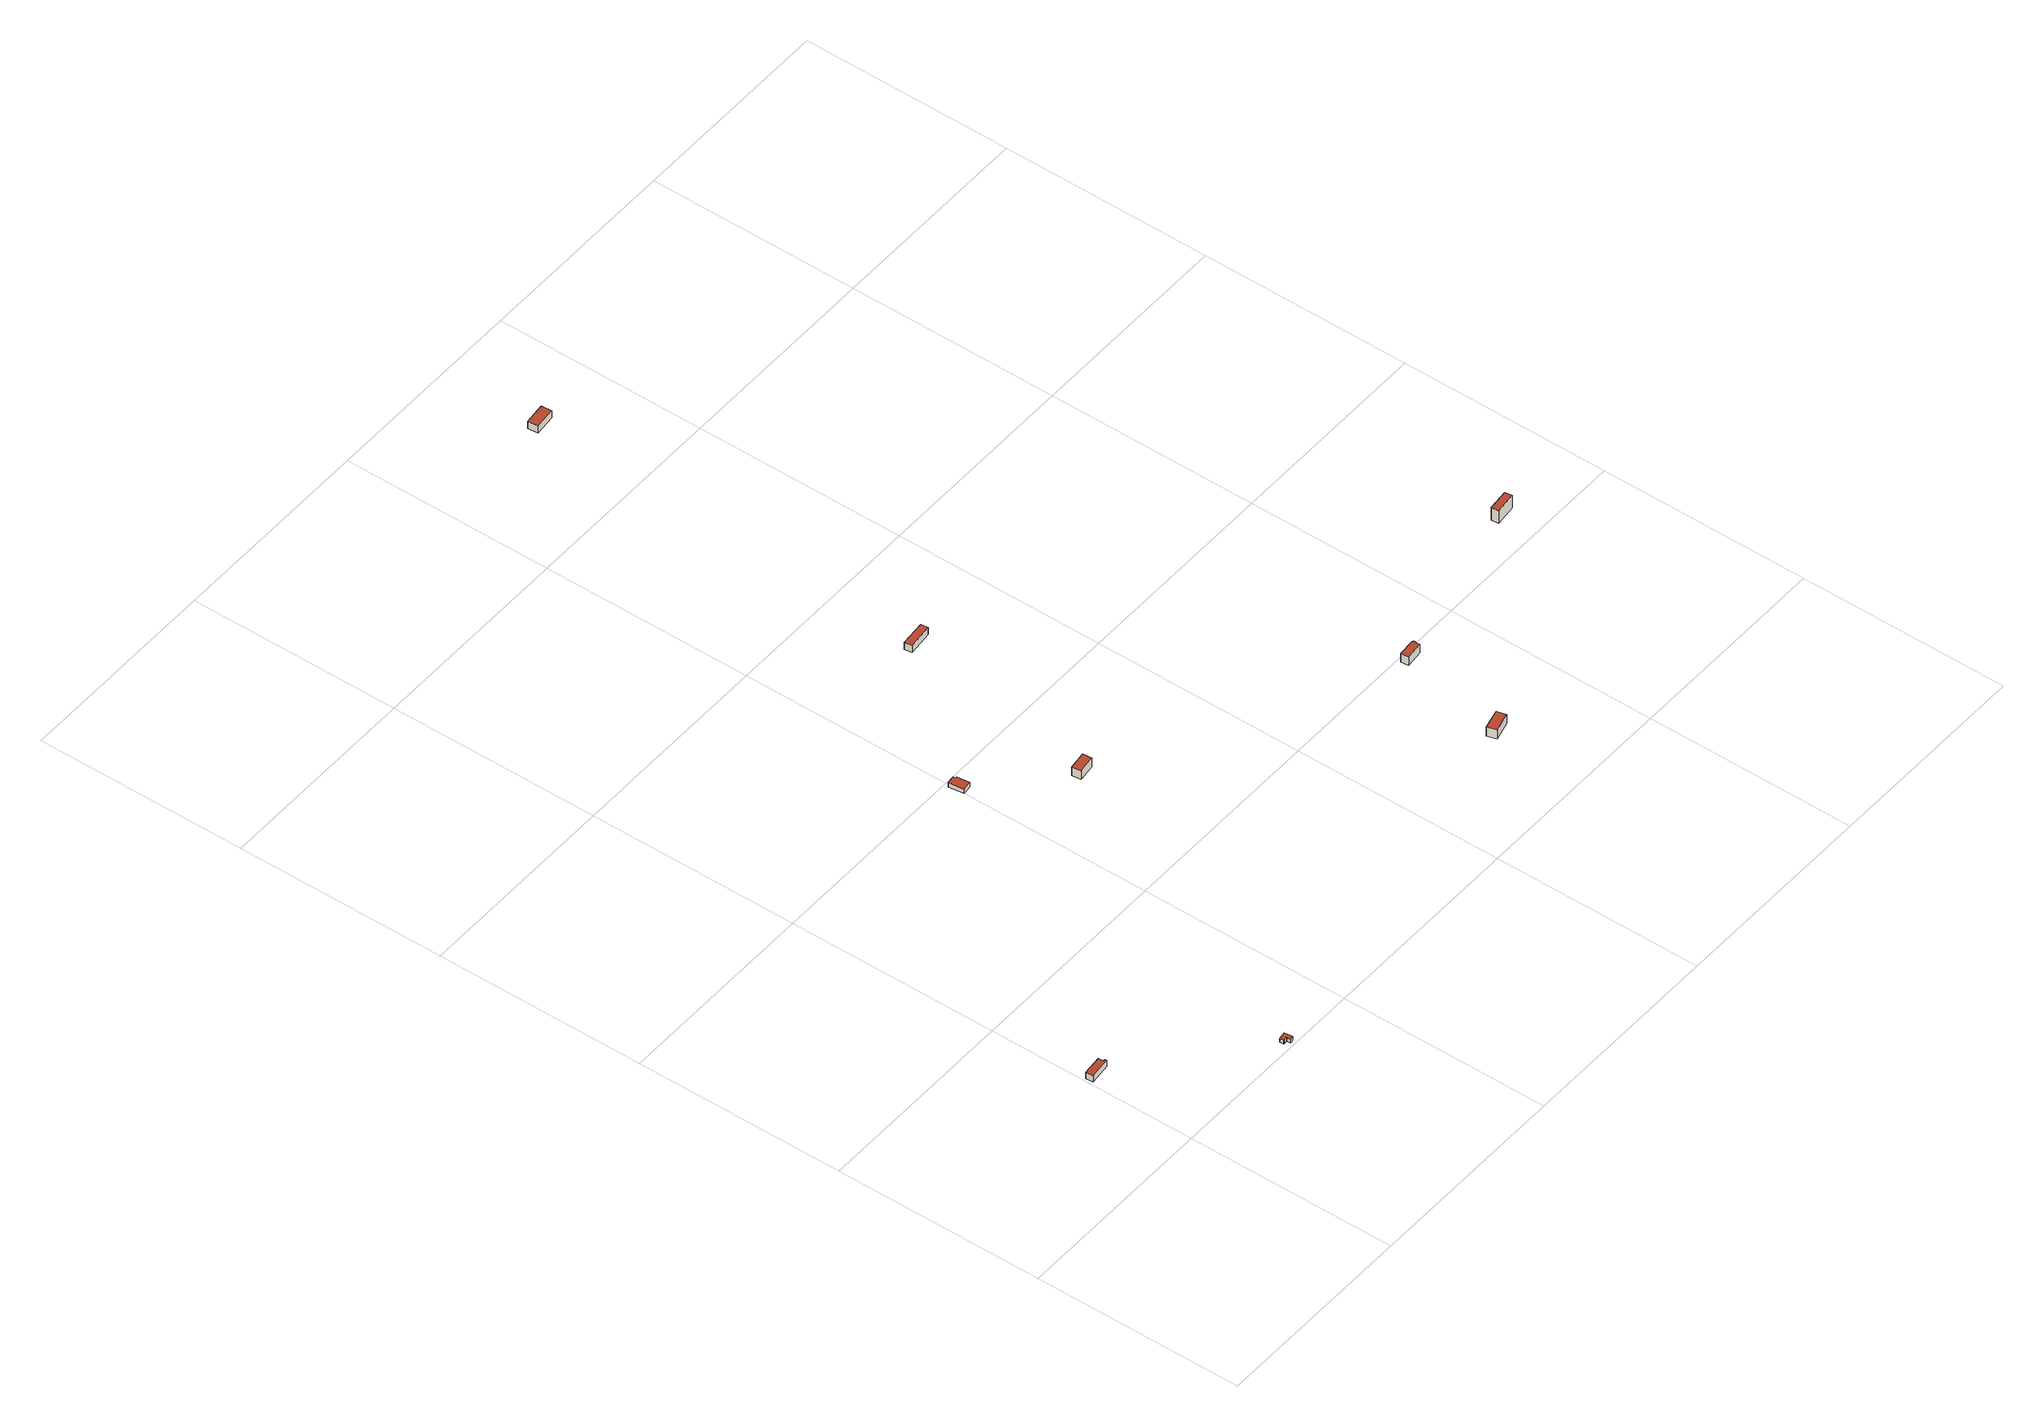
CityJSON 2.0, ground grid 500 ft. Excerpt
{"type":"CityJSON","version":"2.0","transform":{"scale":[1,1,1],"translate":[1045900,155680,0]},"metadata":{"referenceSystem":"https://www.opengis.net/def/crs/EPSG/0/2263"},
"CityObjects":{
"building1":{"type":"Building","attributes":{"name":"Bldg_1210009416","BIN":"4301854"},"geometry":[{"type":"MultiSurface","lod":"2","boundaries":[[[0,1,2,3,4,5]],[[6,7,8,9,10,11]],[[4,3,11,10]],[[5,4,10,9]],[[0,5,9,8]],[[1,0,8,7]],[[2,1,7,6]],[[3,2,6,11]]],"semantics":{"surfaces":[{"type":"RoofSurface","BIN":"4301854"},{"type":"GroundSurface"},{"type":"WallSurface"}],"values":[0,1,2,2,2,2,2,2]}}]},
"building2":{"type":"Building","attributes":{"name":"Bldg_1511019192","BIN":"4000000"},"geometry":[{"type":"MultiSurface","lod":"2","boundaries":[[[12,13,14,15,16,17,18,19]],[[20,21,22,23,24,25,26,27]],[[12,19,27,26]],[[13,12,26,25]],[[14,13,25,24]],[[15,14,24,23]],[[16,15,23,22]],[[17,16,22,21]],[[18,17,21,20]],[[19,18,20,27]]],"semantics":{"surfaces":[{"type":"RoofSurface","BIN":"4000000"},{"type":"GroundSurface"},{"type":"WallSurface"}],"values":[0,1,2,2,2,2,2,2,2,2]}}]},
"building3":{"type":"Building","attributes":{"name":"Bldg_1511002419","BIN":"4517152"},"geometry":[{"type":"MultiSurface","lod":"2","boundaries":[[[28,29,30,31,32,33]],[[34,35,36,37,38,39]],[[28,33,39,38]],[[29,28,38,37]],[[30,29,37,36]],[[31,30,36,35]],[[32,31,35,34]],[[33,32,34,39]]],"semantics":{"surfaces":[{"type":"RoofSurface","BIN":"4517152"},{"type":"GroundSurface"},{"type":"WallSurface"}],"values":[0,1,2,2,2,2,2,2]}}]},
"building4":{"type":"Building","attributes":{"name":"Bldg_1210003153","BIN":"4302197"},"geometry":[{"type":"MultiSurface","lod":"2","boundaries":[[[40,41,42,43]],[[44,45,46,47]],[[42,41,47,46]],[[43,42,46,45]],[[40,43,45,44]],[[41,40,44,47]]],"semantics":{"surfaces":[{"type":"RoofSurface","BIN":"4302197"},{"type":"GroundSurface"},{"type":"WallSurface"}],"values":[0,1,2,2,2,2]}}]},
"building5":{"type":"Building","attributes":{"name":"Bldg_1210006394","BIN":"4302235"},"geometry":[{"type":"MultiSurface","lod":"2","boundaries":[[[48,49,50,51]],[[52,53,54,55]],[[48,51,55,54]],[[49,48,54,53]],[[50,49,53,52]],[[51,50,52,55]]],"semantics":{"surfaces":[{"type":"RoofSurface","BIN":"4302235"},{"type":"GroundSurface"},{"type":"WallSurface"}],"values":[0,1,2,2,2,2]}}]},
"building6":{"type":"Building","attributes":{"name":"Bldg_1210011156","BIN":"4301792"},"geometry":[{"type":"MultiSurface","lod":"2","boundaries":[[[56,57,58,59]],[[60,61,62,63]],[[58,57,63,62]],[[59,58,62,61]],[[56,59,61,60]],[[57,56,60,63]]],"semantics":{"surfaces":[{"type":"RoofSurface","BIN":"4301792"},{"type":"GroundSurface"},{"type":"WallSurface"}],"values":[0,1,2,2,2,2]}}]},
"building7":{"type":"Building","attributes":{"name":"Bldg_1210014367","BIN":"4531709"},"geometry":[{"type":"MultiSurface","lod":"2","boundaries":[[[64,65,66,67,68,69,70,71]],[[72,73,74,75,76,77,78,79]],[[66,65,79,78]],[[67,66,78,77]],[[68,67,77,76]],[[69,68,76,75]],[[70,69,75,74]],[[71,70,74,73]],[[64,71,73,72]],[[65,64,72,79]]],"semantics":{"surfaces":[{"type":"RoofSurface","BIN":"4531709"},{"type":"GroundSurface"},{"type":"WallSurface"}],"values":[0,1,2,2,2,2,2,2,2,2]}}]},
"building8":{"type":"Building","attributes":{"name":"Bldg_1210012426","BIN":"4302146"},"geometry":[{"type":"MultiSurface","lod":"2","boundaries":[[[80,81,82,83]],[[84,85,86,87]],[[80,83,87,86]],[[81,80,86,85]],[[82,81,85,84]],[[83,82,84,87]]],"semantics":{"surfaces":[{"type":"RoofSurface","BIN":"4302146"},{"type":"GroundSurface"},{"type":"WallSurface"}],"values":[0,1,2,2,2,2]}}]},
"building9":{"type":"Building","attributes":{"name":"Bldg_1210005624","BIN":"4536019"},"geometry":[{"type":"MultiSurface","lod":"2","boundaries":[[[88,89,90,91]],[[92,93,94,95]],[[88,91,95,94]],[[89,88,94,93]],[[90,89,93,92]],[[91,90,92,95]]],"semantics":{"surfaces":[{"type":"RoofSurface","BIN":"4536019"},{"type":"GroundSurface"},{"type":"WallSurface"}],"values":[0,1,2,2,2,2]}}]}
},
"vertices":[
[54,274,22],[7,270,22],[8,252,22],[60,257,22],[60,262,22],[55,262,22],[8,252,5],[7,270,5],[54,274,5],[55,262,5],[60,262,5],[60,257,5],
[341,28,17],[323,26,17],[324,16,17],[325,16,17],[333,17,17],[333,16,17],[334,7,17],[343,8,17],[334,7,6],[333,16,6],[333,17,6],[325,16,6],[324,16,6],[323,26,6],[341,28,6],[343,8,6],
[514,991,18],[495,989,18],[499,952,18],[521,955,18],[518,986,18],[514,985,18],[518,986,6],[521,955,6],[499,952,6],[495,989,6],[514,991,6],[514,985,6],
[712,819,30],[670,814,30],[672,792,30],[714,797,30],[712,819,6],[714,797,6],[672,792,6],[670,814,6],
[811,1301,25],[751,1296,25],[753,1278,25],[813,1284,25],[753,1278,5],[751,1296,5],[811,1301,5],[813,1284,5],
[1308,240,31],[1261,228,31],[1267,206,31],[1314,218,31],[1308,240,6],[1314,218,6],[1267,206,6],[1261,228,6],
[1365,494,29],[1324,491,29],[1326,473,29],[1367,477,29],[1366,485,29],[1368,486,29],[1368,492,29],[1365,492,29],[1365,494,5],[1365,492,5],[1368,492,5],[1368,486,5],[1366,485,5],[1367,477,5],[1326,473,5],[1324,491,5],
[843,2277,23],[792,2272,23],[795,2247,23],[845,2252,23],[795,2247,4],[792,2272,4],[843,2277,4],[845,2252,4],
[1803,598,40],[1752,593,40],[1754,576,40],[1805,581,40],[1754,576,5],[1752,593,5],[1803,598,5],[1805,581,5]
]}
